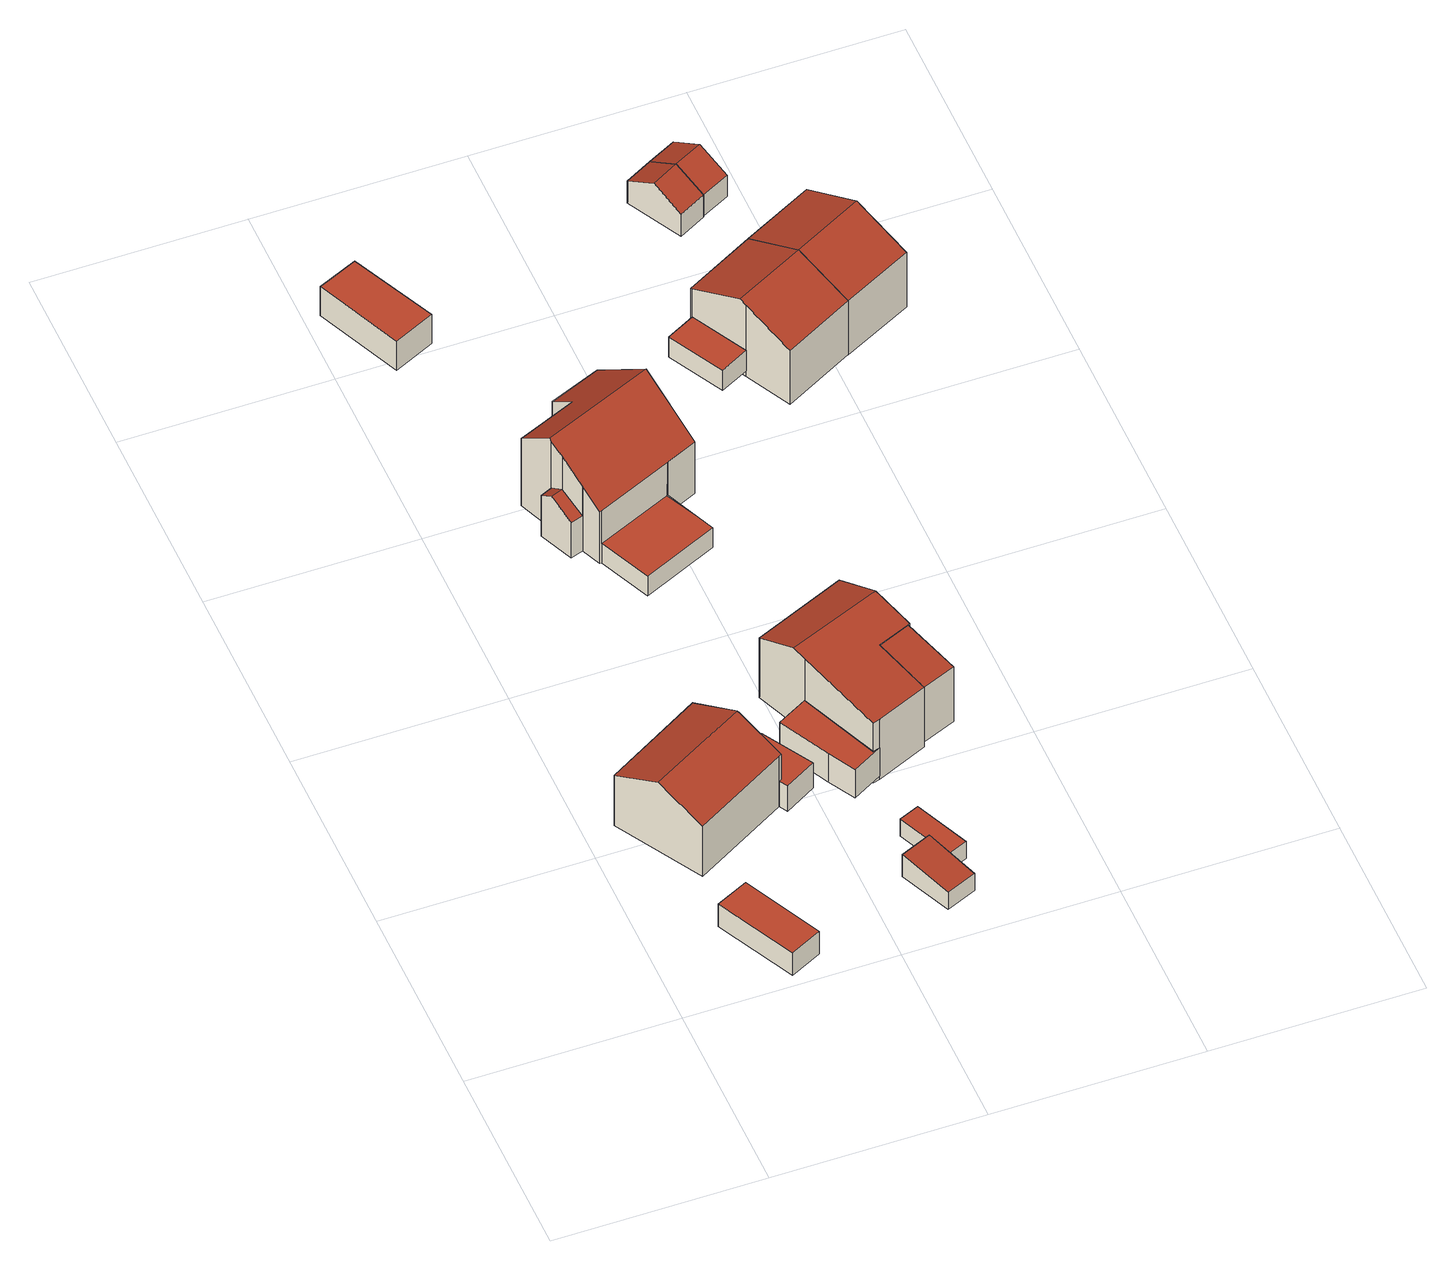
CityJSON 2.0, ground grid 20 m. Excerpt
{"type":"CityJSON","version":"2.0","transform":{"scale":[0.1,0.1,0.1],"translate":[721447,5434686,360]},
"CityObjects":{
"building1":{"type":"Building","attributes":{"Gemeindeschluessel":"09375181","HoeheDach":"364.475","HoeheGrund":"361.670","Methode":"1000","NiedrigsteTraufeDesGebaeudes":"364.475","Geometrietyp2DReferenz":"3000","measuredHeight":2.81,"function":"31001_2000","roofType":"1000"},"geometry":[{"type":"Solid","lod":"2","boundaries":[[[[0,1,2,3]],[[4,2,1,5]],[[6,0,3,7]],[[5,1,0,6]],[[7,3,2,4]],[[7,4,5,6]]]],"semantics":{"surfaces":[{"type":"RoofSurface","Dachneigung":"90.000","Dachorientierung":"-1.000","Flaeche":"29.436","Z_MAX":"2.805","Z_MAX_ASL":"364.475","Z_MIN":"2.805","Z_MIN_ASL":"364.475"},{"type":"WallSurface","Flaeche":"23.985","Z_MAX":"2.805","Z_MAX_ASL":"364.475","Z_MIN":"0.000","Z_MIN_ASL":"361.670"},{"type":"WallSurface","Flaeche":"23.992","Z_MAX":"2.805","Z_MAX_ASL":"364.475","Z_MIN":"0.000","Z_MIN_ASL":"361.670"},{"type":"WallSurface","Flaeche":"9.610","Z_MAX":"2.805","Z_MAX_ASL":"364.475","Z_MIN":"0.000","Z_MIN_ASL":"361.670"},{"type":"WallSurface","Flaeche":"9.700","Z_MAX":"2.805","Z_MAX_ASL":"364.475","Z_MIN":"0.000","Z_MIN_ASL":"361.670"},{"type":"GroundSurface","Flaeche":"29.436","Z_MAX":"0.000","Z_MAX_ASL":"361.670","Z_MIN":"0.000","Z_MIN_ASL":"361.670"}],"values":[[0,1,2,3,4,5]]}}]},
"building2":{"type":"Building","attributes":{"Gemeindeschluessel":"09375181","HoeheDach":"370.768","HoeheGrund":"362.450","Methode":"1000","NiedrigsteTraufeDesGebaeudes":"368.548","Geometrietyp2DReferenz":"3000","measuredHeight":8.32,"function":"31001_1000","roofType":"3100"},"address":[{"Country":"Germany","Locality":"Pettendorf","ThoroughfareName":"Jägerstraße 3"}],"geometry":[{"type":"Solid","lod":"2","boundaries":[[[[8,9,10,11]],[[12,13,14,15,16]],[[11,10,17,18]],[[19,14,13,20]],[[12,16,8,11,18,21]],[[16,15,9,8]],[[18,17,19,20,21]],[[17,10,9,15,14,19]],[[21,20,13,12]]]],"semantics":{"surfaces":[{"type":"WallSurface","Flaeche":"1.772","Z_MAX":"6.101","Z_MAX_ASL":"368.551","Z_MIN":"0.000","Z_MIN_ASL":"362.450"},{"type":"WallSurface","Flaeche":"35.995","Z_MAX":"8.318","Z_MAX_ASL":"370.768","Z_MIN":"0.000","Z_MIN_ASL":"362.450"},{"type":"WallSurface","Flaeche":"63.587","Z_MAX":"6.114","Z_MAX_ASL":"368.564","Z_MIN":"0.000","Z_MIN_ASL":"362.450"},{"type":"RoofSurface","Dachneigung":"65.182","Dachorientierung":"330.039","Flaeche":"56.537","Z_MAX":"8.318","Z_MAX_ASL":"370.768","Z_MIN":"6.110","Z_MIN_ASL":"368.560"},{"type":"GroundSurface","Flaeche":"102.546","Z_MAX":"0.000","Z_MAX_ASL":"362.450","Z_MIN":"0.000","Z_MIN_ASL":"362.450"},{"type":"WallSurface","Flaeche":"33.040","Z_MAX":"8.232","Z_MAX_ASL":"370.682","Z_MIN":"0.000","Z_MIN_ASL":"362.450"},{"type":"WallSurface","Flaeche":"68.836","Z_MAX":"8.318","Z_MAX_ASL":"370.768","Z_MIN":"0.000","Z_MIN_ASL":"362.450"},{"type":"RoofSurface","Dachneigung":"65.182","Dachorientierung":"150.039","Flaeche":"56.445","Z_MAX":"8.318","Z_MAX_ASL":"370.768","Z_MIN":"6.098","Z_MIN_ASL":"368.548"},{"type":"WallSurface","Flaeche":"65.763","Z_MAX":"6.110","Z_MAX_ASL":"368.560","Z_MIN":"0.000","Z_MIN_ASL":"362.450"}],"values":[[0,1,2,3,4,5,6,7,8]]}}]},
"building3":{"type":"Building","attributes":{"Gemeindeschluessel":"09375181","HoeheDach":"365.540","HoeheGrund":"362.440","Methode":"1000","NiedrigsteTraufeDesGebaeudes":"365.540","Geometrietyp2DReferenz":"3000","measuredHeight":3.1,"function":"31001_2000","roofType":"1000"},"geometry":[{"type":"Solid","lod":"2","boundaries":[[[[8,22,23,16]],[[24,25,26,11]],[[11,26,22,8]],[[27,28,25,24]],[[16,23,29,30]],[[22,26,25,28,29,23]],[[16,30,27,24,11,8]],[[30,29,28,27]]]],"semantics":{"surfaces":[{"type":"WallSurface","Flaeche":"14.295","Z_MAX":"3.100","Z_MAX_ASL":"365.540","Z_MIN":"0.000","Z_MIN_ASL":"362.440"},{"type":"WallSurface","Flaeche":"3.050","Z_MAX":"3.100","Z_MAX_ASL":"365.540","Z_MIN":"0.000","Z_MIN_ASL":"362.440"},{"type":"WallSurface","Flaeche":"0.901","Z_MAX":"3.100","Z_MAX_ASL":"365.540","Z_MIN":"0.000","Z_MIN_ASL":"362.440"},{"type":"WallSurface","Flaeche":"10.567","Z_MAX":"3.100","Z_MAX_ASL":"365.540","Z_MIN":"0.000","Z_MIN_ASL":"362.440"},{"type":"WallSurface","Flaeche":"9.679","Z_MAX":"3.100","Z_MAX_ASL":"365.540","Z_MIN":"0.000","Z_MIN_ASL":"362.440"},{"type":"RoofSurface","Dachneigung":"90.000","Dachorientierung":"-1.000","Flaeche":"17.731","Z_MAX":"3.100","Z_MAX_ASL":"365.540","Z_MIN":"3.100","Z_MIN_ASL":"365.540"},{"type":"GroundSurface","Flaeche":"17.731","Z_MAX":"0.000","Z_MAX_ASL":"362.440","Z_MIN":"0.000","Z_MIN_ASL":"362.440"},{"type":"WallSurface","Flaeche":"17.306","Z_MAX":"3.100","Z_MAX_ASL":"365.540","Z_MIN":"0.000","Z_MIN_ASL":"362.440"}],"values":[[0,1,2,3,4,5,6,7]]}}]},
"building4":{"type":"Building","attributes":{"Gemeindeschluessel":"09375181","HoeheDach":"363.657","HoeheGrund":"360.970","Methode":"1000","NiedrigsteTraufeDesGebaeudes":"363.074","Geometrietyp2DReferenz":"3000","measuredHeight":2.69,"function":"31001_2000","roofType":"1000"},"geometry":[{"type":"Solid","lod":"2","boundaries":[[[[31,32,33,34]],[[31,35,36,32]],[[34,37,35,31]],[[33,38,37,34]],[[32,36,38,33]],[[37,38,36,35]]]],"semantics":{"surfaces":[{"type":"GroundSurface","Flaeche":"17.729","Z_MAX":"0.000","Z_MAX_ASL":"360.970","Z_MIN":"0.000","Z_MIN_ASL":"360.970"},{"type":"WallSurface","Flaeche":"8.699","Z_MAX":"2.687","Z_MAX_ASL":"363.657","Z_MIN":"0.000","Z_MIN_ASL":"360.970"},{"type":"WallSurface","Flaeche":"13.162","Z_MAX":"2.687","Z_MAX_ASL":"363.657","Z_MIN":"0.000","Z_MIN_ASL":"360.970"},{"type":"WallSurface","Flaeche":"6.763","Z_MAX":"2.104","Z_MAX_ASL":"363.074","Z_MIN":"0.000","Z_MIN_ASL":"360.970"},{"type":"WallSurface","Flaeche":"13.168","Z_MAX":"2.687","Z_MAX_ASL":"363.657","Z_MIN":"0.000","Z_MIN_ASL":"360.970"},{"type":"RoofSurface","Dachneigung":"83.945","Dachorientierung":"157.115","Flaeche":"17.828","Z_MAX":"2.687","Z_MAX_ASL":"363.657","Z_MIN":"2.104","Z_MIN_ASL":"363.074"}],"values":[[0,1,2,3,4,5]]}}]},
"building5":{"type":"Building","attributes":{"Gemeindeschluessel":"09375181","HoeheDach":"368.190","HoeheGrund":"364.590","Methode":"2000","NiedrigsteTraufeDesGebaeudes":"368.190","Geometrietyp2DReferenz":"3000","measuredHeight":3.6,"function":"31001_2000","roofType":"1000","storeysAboveGround":1},"geometry":[{"type":"Solid","lod":"2","boundaries":[[[[39,40,41,42]],[[43,39,42,44]],[[44,45,46,43]],[[43,46,40,39]],[[42,41,45,44]],[[45,41,40,46]]]],"semantics":{"surfaces":[{"type":"WallSurface","Flaeche":"32.535","Z_MAX":"3.600","Z_MAX_ASL":"368.190","Z_MIN":"0.000","Z_MIN_ASL":"364.590"},{"type":"GroundSurface","Flaeche":"38.561","Z_MAX":"0.000","Z_MAX_ASL":"364.590","Z_MIN":"0.000","Z_MIN_ASL":"364.590"},{"type":"WallSurface","Flaeche":"32.580","Z_MAX":"3.600","Z_MAX_ASL":"368.190","Z_MIN":"0.000","Z_MIN_ASL":"364.590"},{"type":"WallSurface","Flaeche":"15.260","Z_MAX":"3.600","Z_MAX_ASL":"368.190","Z_MIN":"0.000","Z_MIN_ASL":"364.590"},{"type":"WallSurface","Flaeche":"15.439","Z_MAX":"3.600","Z_MAX_ASL":"368.190","Z_MIN":"0.000","Z_MIN_ASL":"364.590"},{"type":"RoofSurface","Dachneigung":"90.000","Dachorientierung":"-1.000","Flaeche":"38.561","Z_MAX":"3.600","Z_MAX_ASL":"368.190","Z_MIN":"3.600","Z_MIN_ASL":"368.190"}],"values":[[0,1,2,3,4,5]]}}]},
"building6":{"type":"Building","attributes":{"Gemeindeschluessel":"09375181","HoeheDach":"364.863","HoeheGrund":"361.430","Methode":"1000","NiedrigsteTraufeDesGebaeudes":"364.863","Geometrietyp2DReferenz":"3000","measuredHeight":3.43,"function":"31001_2000","roofType":"1000"},"geometry":[{"type":"Solid","lod":"2","boundaries":[[[[47,48,49,50]],[[50,51,52,53,54,47]],[[54,55,48,47]],[[51,56,57,52]],[[53,58,55,54]],[[56,49,48,55,58,57]],[[56,51,50,49]],[[52,57,58,53]]]],"semantics":{"surfaces":[{"type":"WallSurface","Flaeche":"19.041","Z_MAX":"3.433","Z_MAX_ASL":"364.863","Z_MIN":"0.000","Z_MIN_ASL":"361.430"},{"type":"GroundSurface","Flaeche":"25.117","Z_MAX":"0.000","Z_MAX_ASL":"361.430","Z_MIN":"0.000","Z_MIN_ASL":"361.430"},{"type":"WallSurface","Flaeche":"10.007","Z_MAX":"3.433","Z_MAX_ASL":"364.863","Z_MIN":"0.000","Z_MIN_ASL":"361.430"},{"type":"WallSurface","Flaeche":"28.725","Z_MAX":"3.433","Z_MAX_ASL":"364.863","Z_MIN":"0.000","Z_MIN_ASL":"361.430"},{"type":"WallSurface","Flaeche":"11.175","Z_MAX":"3.433","Z_MAX_ASL":"364.863","Z_MIN":"0.000","Z_MIN_ASL":"361.430"},{"type":"RoofSurface","Dachneigung":"90.000","Dachorientierung":"-1.000","Flaeche":"25.117","Z_MAX":"3.433","Z_MAX_ASL":"364.863","Z_MIN":"3.433","Z_MIN_ASL":"364.863"},{"type":"WallSurface","Flaeche":"11.285","Z_MAX":"3.433","Z_MAX_ASL":"364.863","Z_MIN":"0.000","Z_MIN_ASL":"361.430"},{"type":"WallSurface","Flaeche":"2.551","Z_MAX":"3.433","Z_MAX_ASL":"364.863","Z_MIN":"0.000","Z_MIN_ASL":"361.430"}],"values":[[0,1,2,3,4,5,6,7]]}}]},
"building7":{"type":"Building","attributes":{"Gemeindeschluessel":"09375181","HoeheDach":"362.792","HoeheGrund":"360.690","Methode":"3100","NiedrigsteTraufeDesGebaeudes":"362.792","Geometrietyp2DReferenz":"3000","measuredHeight":2.1,"function":"31001_2000","roofType":"1000"},"geometry":[{"type":"Solid","lod":"2","boundaries":[[[[59,60,61,62]],[[63,64,65,66]],[[63,66,59,62]],[[64,63,62,61]],[[66,65,60,59]],[[65,64,61,60]]]],"semantics":{"surfaces":[{"type":"GroundSurface","Flaeche":"12.218","Z_MAX":"0.000","Z_MAX_ASL":"360.690","Z_MIN":"0.000","Z_MIN_ASL":"360.690"},{"type":"RoofSurface","Dachneigung":"90.000","Dachorientierung":"-1.000","Flaeche":"12.218","Z_MAX":"2.102","Z_MAX_ASL":"362.792","Z_MIN":"2.102","Z_MIN_ASL":"362.792"},{"type":"WallSurface","Flaeche":"12.205","Z_MAX":"2.102","Z_MAX_ASL":"362.792","Z_MIN":"0.000","Z_MIN_ASL":"360.690"},{"type":"WallSurface","Flaeche":"4.503","Z_MAX":"2.102","Z_MAX_ASL":"362.792","Z_MIN":"0.000","Z_MIN_ASL":"360.690"},{"type":"WallSurface","Flaeche":"4.356","Z_MAX":"2.102","Z_MAX_ASL":"362.792","Z_MIN":"0.000","Z_MIN_ASL":"360.690"},{"type":"WallSurface","Flaeche":"12.169","Z_MAX":"2.102","Z_MAX_ASL":"362.792","Z_MIN":"0.000","Z_MIN_ASL":"360.690"}],"values":[[0,1,2,3,4,5]]}}]},
"building8":{"type":"Building","attributes":{"Gemeindeschluessel":"09375181","HoeheDach":"372.704","HoeheGrund":"361.700","Methode":"2000","NiedrigsteTraufeDesGebaeudes":"364.150","Geometrietyp2DReferenz":"3000","measuredHeight":11,"function":"31001_1000","roofType":"3100"},"address":[{"Country":"Germany","Locality":"Pettendorf","ThoroughfareName":"Jägerstraße 2"}],"geometry":[{"type":"Solid","lod":"2","boundaries":[[[[67,68,69,70,71,72]],[[73,74,75,76,77]],[[78,79,75,80,81,70,69,82,83,84]],[[85,86,87,88]],[[71,70,81,89]],[[90,91,89,92]],[[93,79,78,94]],[[95,96,94,78,84,97]],[[91,72,71,89]],[[92,89,81,80,98]],[[99,73,77,100,101]],[[67,72,91,90]],[[102,82,69,68]],[[77,76,93,100]],[[103,104,86,85]],[[95,97,104,103]],[[84,83,87,86,104,97]],[[98,80,75,74]],[[67,90,92,98,74,73,99,96,95,103,85,88,102,68]],[[76,75,79,93]],[[100,93,94,101]],[[99,101,94,96]],[[102,88,87,83,82]]]],"semantics":{"surfaces":[{"type":"WallSurface","Flaeche":"13.700","Z_MAX":"6.428","Z_MAX_ASL":"368.128","Z_MIN":"0.000","Z_MIN_ASL":"361.700"},{"type":"WallSurface","Flaeche":"5.397","Z_MAX":"8.016","Z_MAX_ASL":"369.716","Z_MIN":"0.000","Z_MIN_ASL":"361.700"},{"type":"RoofSurface","Dachneigung":"52.238","Dachorientierung":"156.836","Flaeche":"86.525","Z_MAX":"11.004","Z_MAX_ASL":"372.704","Z_MIN":"6.369","Z_MIN_ASL":"368.069"},{"type":"WallSurface","Flaeche":"34.178","Z_MAX":"6.410","Z_MAX_ASL":"368.110","Z_MIN":"0.000","Z_MIN_ASL":"361.700"},{"type":"WallSurface","Flaeche":"31.178","Z_MAX":"6.375","Z_MAX_ASL":"368.075","Z_MIN":"2.450","Z_MIN_ASL":"364.150"},{"type":"WallSurface","Flaeche":"13.430","Z_MAX":"2.450","Z_MAX_ASL":"364.150","Z_MIN":"0.000","Z_MIN_ASL":"361.700"},{"type":"WallSurface","Flaeche":"6.164","Z_MAX":"10.846","Z_MAX_ASL":"372.546","Z_MIN":"5.009","Z_MIN_ASL":"366.709"},{"type":"WallSurface","Flaeche":"36.193","Z_MAX":"11.004","Z_MAX_ASL":"372.704","Z_MIN":"0.000","Z_MIN_ASL":"361.700"},{"type":"RoofSurface","Dachneigung":"90.000","Dachorientierung":"-1.000","Flaeche":"43.206","Z_MAX":"2.450","Z_MAX_ASL":"364.150","Z_MIN":"2.450","Z_MIN_ASL":"364.150"},{"type":"WallSurface","Flaeche":"0.830","Z_MAX":"6.375","Z_MAX_ASL":"368.075","Z_MIN":"0.000","Z_MIN_ASL":"361.700"},{"type":"WallSurface","Flaeche":"18.798","Z_MAX":"5.800","Z_MAX_ASL":"367.500","Z_MIN":"0.000","Z_MIN_ASL":"361.700"},{"type":"WallSurface","Flaeche":"19.461","Z_MAX":"2.450","Z_MAX_ASL":"364.150","Z_MIN":"0.000","Z_MIN_ASL":"361.700"},{"type":"WallSurface","Flaeche":"21.825","Z_MAX":"6.444","Z_MAX_ASL":"368.144","Z_MIN":"0.000","Z_MIN_ASL":"361.700"},{"type":"RoofSurface","Dachneigung":"57.518","Dachorientierung":"156.851","Flaeche":"3.514","Z_MAX":"5.800","Z_MAX_ASL":"367.500","Z_MIN":"4.265","Z_MIN_ASL":"365.965"},{"type":"WallSurface","Flaeche":"17.668","Z_MAX":"8.272","Z_MAX_ASL":"369.972","Z_MIN":"0.000","Z_MIN_ASL":"361.700"},{"type":"WallSurface","Flaeche":"50.950","Z_MAX":"8.274","Z_MAX_ASL":"369.974","Z_MIN":"0.000","Z_MIN_ASL":"361.700"},{"type":"RoofSurface","Dachneigung":"52.238","Dachorientierung":"336.836","Flaeche":"67.535","Z_MAX":"11.004","Z_MAX_ASL":"372.704","Z_MIN":"6.408","Z_MIN_ASL":"368.108"},{"type":"WallSurface","Flaeche":"15.269","Z_MAX":"8.016","Z_MAX_ASL":"369.716","Z_MIN":"0.000","Z_MIN_ASL":"361.700"},{"type":"GroundSurface","Flaeche":"169.483","Z_MAX":"0.000","Z_MAX_ASL":"361.700","Z_MIN":"0.000","Z_MIN_ASL":"361.700"},{"type":"WallSurface","Flaeche":"9.445","Z_MAX":"9.883","Z_MAX_ASL":"371.583","Z_MIN":"4.265","Z_MIN_ASL":"365.965"},{"type":"RoofSurface","Dachneigung":"57.509","Dachorientierung":"336.804","Flaeche":"1.802","Z_MAX":"5.800","Z_MAX_ASL":"367.500","Z_MIN":"5.009","Z_MIN_ASL":"366.709"},{"type":"WallSurface","Flaeche":"6.124","Z_MAX":"5.011","Z_MAX_ASL":"366.711","Z_MIN":"0.000","Z_MIN_ASL":"361.700"},{"type":"WallSurface","Flaeche":"102.990","Z_MAX":"11.004","Z_MAX_ASL":"372.704","Z_MIN":"0.000","Z_MIN_ASL":"361.700"}],"values":[[0,1,2,3,4,5,6,7,8,9,10,11,12,13,14,15,16,17,18,19,20,21,22]]}}]},
"building9":{"type":"Building","attributes":{"Gemeindeschluessel":"09375181","HoeheDach":"370.380","HoeheGrund":"361.040","Methode":"2000","NiedrigsteTraufeDesGebaeudes":"368.380","Geometrietyp2DReferenz":"3000","measuredHeight":9.34,"function":"31001_1000","roofType":"3100"},"address":[{"Country":"Germany","Locality":"Pettendorf","ThoroughfareName":"Jägerstraße 1"}],"geometry":[{"type":"Solid","lod":"2","boundaries":[[[[105,106,107,108]],[[109,110,111,112]],[[113,114,115,116]],[[112,111,117,106,105]],[[108,107,114,113]],[[118,119,120,115,114,107,106,117,121]],[[122,118,121,110,109]],[[116,115,120,123]],[[123,120,119,124]],[[121,117,111,110]],[[124,119,118,122]],[[112,105,108,113,116,123,124,122,109]]]],"semantics":{"surfaces":[{"type":"WallSurface","Flaeche":"1.100","Z_MAX":"8.478","Z_MAX_ASL":"369.518","Z_MIN":"0.000","Z_MIN_ASL":"361.040"},{"type":"WallSurface","Flaeche":"70.586","Z_MAX":"7.387","Z_MAX_ASL":"368.427","Z_MIN":"0.000","Z_MIN_ASL":"361.040"},{"type":"WallSurface","Flaeche":"42.874","Z_MAX":"8.470","Z_MAX_ASL":"369.510","Z_MIN":"0.000","Z_MIN_ASL":"361.040"},{"type":"WallSurface","Flaeche":"73.625","Z_MAX":"9.340","Z_MAX_ASL":"370.380","Z_MIN":"0.000","Z_MIN_ASL":"361.040"},{"type":"WallSurface","Flaeche":"28.686","Z_MAX":"8.477","Z_MAX_ASL":"369.517","Z_MIN":"0.000","Z_MIN_ASL":"361.040"},{"type":"RoofSurface","Dachneigung":"78.294","Dachorientierung":"157.694","Flaeche":"74.796","Z_MAX":"9.340","Z_MAX_ASL":"370.380","Z_MIN":"7.346","Z_MIN_ASL":"368.386"},{"type":"WallSurface","Flaeche":"47.339","Z_MAX":"9.340","Z_MAX_ASL":"370.380","Z_MIN":"0.000","Z_MIN_ASL":"361.040"},{"type":"WallSurface","Flaeche":"39.572","Z_MAX":"7.347","Z_MAX_ASL":"368.387","Z_MIN":"0.000","Z_MIN_ASL":"361.040"},{"type":"WallSurface","Flaeche":"5.458","Z_MAX":"7.347","Z_MAX_ASL":"368.387","Z_MIN":"0.000","Z_MIN_ASL":"361.040"},{"type":"RoofSurface","Dachneigung":"65.475","Dachorientierung":"337.709","Flaeche":"45.642","Z_MAX":"9.340","Z_MAX_ASL":"370.380","Z_MIN":"7.340","Z_MIN_ASL":"368.380"},{"type":"WallSurface","Flaeche":"68.730","Z_MAX":"9.081","Z_MAX_ASL":"370.121","Z_MIN":"0.000","Z_MIN_ASL":"361.040"},{"type":"GroundSurface","Flaeche":"114.762","Z_MAX":"0.000","Z_MAX_ASL":"361.040","Z_MIN":"0.000","Z_MIN_ASL":"361.040"}],"values":[[0,1,2,3,4,5,6,7,8,9,10,11]]}}]},
"building10":{"type":"Building","attributes":{"Gemeindeschluessel":"09375181","HoeheDach":"369.511","HoeheGrund":"361.590","Methode":"2000","NiedrigsteTraufeDesGebaeudes":"368.361","Geometrietyp2DReferenz":"3000","measuredHeight":7.92,"function":"31001_2463","roofType":"2100"},"geometry":[{"type":"Solid","lod":"2","boundaries":[[[[125,114,107,126]],[[127,115,114,125]],[[126,107,128,129]],[[129,128,115,127]],[[125,126,129,127]],[[115,128,107,114]]]],"semantics":{"surfaces":[{"type":"WallSurface","Flaeche":"26.804","Z_MAX":"7.921","Z_MAX_ASL":"369.511","Z_MIN":"0.000","Z_MIN_ASL":"361.590"},{"type":"WallSurface","Flaeche":"39.806","Z_MAX":"7.914","Z_MAX_ASL":"369.504","Z_MIN":"0.000","Z_MIN_ASL":"361.590"},{"type":"WallSurface","Flaeche":"40.056","Z_MAX":"7.921","Z_MAX_ASL":"369.511","Z_MIN":"0.000","Z_MIN_ASL":"361.590"},{"type":"WallSurface","Flaeche":"23.283","Z_MAX":"6.771","Z_MAX_ASL":"368.361","Z_MIN":"0.000","Z_MIN_ASL":"361.590"},{"type":"GroundSurface","Flaeche":"18.550","Z_MAX":"0.000","Z_MAX_ASL":"361.590","Z_MIN":"0.000","Z_MIN_ASL":"361.590"},{"type":"RoofSurface","Dachneigung":"78.091","Dachorientierung":"157.701","Flaeche":"18.958","Z_MAX":"7.921","Z_MAX_ASL":"369.511","Z_MIN":"6.771","Z_MIN_ASL":"368.361"}],"values":[[0,1,2,3,4,5]]}}]},
"building11":{"type":"Building","attributes":{"Gemeindeschluessel":"09375181","HoeheDach":"365.974","HoeheGrund":"363.500","Methode":"1000","NiedrigsteTraufeDesGebaeudes":"365.974","Geometrietyp2DReferenz":"3000","measuredHeight":2.47,"function":"31001_2000","roofType":"1000"},"geometry":[{"type":"Solid","lod":"2","boundaries":[[[[130,131,132,133]],[[134,135,136,137]],[[137,130,133,134]],[[136,131,130,137]],[[134,133,132,135]],[[135,132,131,136]]]],"semantics":{"surfaces":[{"type":"RoofSurface","Dachneigung":"90.000","Dachorientierung":"-1.000","Flaeche":"17.875","Z_MAX":"2.474","Z_MAX_ASL":"365.974","Z_MIN":"2.474","Z_MIN_ASL":"365.974"},{"type":"GroundSurface","Flaeche":"17.875","Z_MAX":"0.000","Z_MAX_ASL":"363.500","Z_MIN":"0.000","Z_MIN_ASL":"363.500"},{"type":"WallSurface","Flaeche":"14.802","Z_MAX":"2.474","Z_MAX_ASL":"365.974","Z_MIN":"0.000","Z_MIN_ASL":"363.500"},{"type":"WallSurface","Flaeche":"7.340","Z_MAX":"2.474","Z_MAX_ASL":"365.974","Z_MIN":"0.000","Z_MIN_ASL":"363.500"},{"type":"WallSurface","Flaeche":"7.404","Z_MAX":"2.474","Z_MAX_ASL":"365.974","Z_MIN":"0.000","Z_MIN_ASL":"363.500"},{"type":"WallSurface","Flaeche":"14.881","Z_MAX":"2.474","Z_MAX_ASL":"365.974","Z_MIN":"0.000","Z_MIN_ASL":"363.500"}],"values":[[0,1,2,3,4,5]]}}]},
"building12":{"type":"Building","attributes":{"Gemeindeschluessel":"09375181","HoeheDach":"371.870","HoeheGrund":"362.810","Methode":"2000","NiedrigsteTraufeDesGebaeudes":"369.381","Geometrietyp2DReferenz":"3000","measuredHeight":9.06,"function":"31001_1000","roofType":"3100"},"address":[{"Country":"Germany","Locality":"Pettendorf","ThoroughfareName":"Heidegasse 6"}],"geometry":[{"type":"Solid","lod":"2","boundaries":[[[[138,139,140,141]],[[140,139,142,143,144]],[[145,142,139,138]],[[141,140,144,146,147]],[[147,146,148,149]],[[149,148,150,151]],[[151,150,143,142,145]],[[146,144,143,150,148]],[[151,145,138,141,147,149]]]],"semantics":{"surfaces":[{"type":"WallSurface","Flaeche":"37.805","Z_MAX":"8.767","Z_MAX_ASL":"371.577","Z_MIN":"0.000","Z_MIN_ASL":"362.810"},{"type":"RoofSurface","Dachneigung":"65.999","Dachorientierung":"154.611","Flaeche":"46.653","Z_MAX":"9.060","Z_MAX_ASL":"371.870","Z_MIN":"6.572","Z_MIN_ASL":"369.382"},{"type":"WallSurface","Flaeche":"50.124","Z_MAX":"6.572","Z_MAX_ASL":"369.382","Z_MIN":"0.000","Z_MIN_ASL":"362.810"},{"type":"WallSurface","Flaeche":"47.989","Z_MAX":"9.060","Z_MAX_ASL":"371.870","Z_MIN":"0.000","Z_MIN_ASL":"362.810"},{"type":"WallSurface","Flaeche":"1.574","Z_MAX":"6.676","Z_MAX_ASL":"369.486","Z_MIN":"0.000","Z_MIN_ASL":"362.810"},{"type":"WallSurface","Flaeche":"50.031","Z_MAX":"6.573","Z_MAX_ASL":"369.383","Z_MIN":"0.000","Z_MIN_ASL":"362.810"},{"type":"WallSurface","Flaeche":"87.335","Z_MAX":"9.060","Z_MAX_ASL":"371.870","Z_MIN":"0.000","Z_MIN_ASL":"362.810"},{"type":"RoofSurface","Dachneigung":"65.999","Dachorientierung":"334.611","Flaeche":"46.663","Z_MAX":"9.060","Z_MAX_ASL":"371.870","Z_MIN":"6.571","Z_MIN_ASL":"369.381"},{"type":"GroundSurface","Flaeche":"85.247","Z_MAX":"0.000","Z_MAX_ASL":"362.810","Z_MIN":"0.000","Z_MIN_ASL":"362.810"}],"values":[[0,1,2,3,4,5,6,7,8]]}}]},
"building13":{"type":"Building","attributes":{"Gemeindeschluessel":"09375181","HoeheDach":"368.022","HoeheGrund":"363.640","Methode":"1000","NiedrigsteTraufeDesGebaeudes":"366.283","Geometrietyp2DReferenz":"3000","measuredHeight":4.38,"function":"31001_2000","roofType":"3100"},"geometry":[{"type":"Solid","lod":"2","boundaries":[[[[152,153,154,155,156]],[[157,155,154,158]],[[159,160,153,152]],[[158,154,153,160]],[[156,155,157,161]],[[152,156,161,159]],[[161,157,158,160,159]]]],"semantics":{"surfaces":[{"type":"WallSurface","Flaeche":"21.070","Z_MAX":"4.382","Z_MAX_ASL":"368.022","Z_MIN":"0.000","Z_MIN_ASL":"363.640"},{"type":"RoofSurface","Dachneigung":"59.892","Dachorientierung":"152.294","Flaeche":"10.398","Z_MAX":"4.382","Z_MAX_ASL":"368.022","Z_MIN":"2.643","Z_MIN_ASL":"366.283"},{"type":"WallSurface","Flaeche":"7.912","Z_MAX":"2.645","Z_MAX_ASL":"366.285","Z_MIN":"0.000","Z_MIN_ASL":"363.640"},{"type":"RoofSurface","Dachneigung":"59.889","Dachorientierung":"332.278","Flaeche":"10.374","Z_MAX":"4.382","Z_MAX_ASL":"368.022","Z_MIN":"2.643","Z_MIN_ASL":"366.283"},{"type":"WallSurface","Flaeche":"7.935","Z_MAX":"2.643","Z_MAX_ASL":"366.283","Z_MIN":"0.000","Z_MIN_ASL":"363.640"},{"type":"GroundSurface","Flaeche":"17.973","Z_MAX":"0.000","Z_MAX_ASL":"363.640","Z_MIN":"0.000","Z_MIN_ASL":"363.640"},{"type":"WallSurface","Flaeche":"21.055","Z_MAX":"4.382","Z_MAX_ASL":"368.022","Z_MIN":"0.000","Z_MIN_ASL":"363.640"}],"values":[[0,1,2,3,4,5,6]]}}]},
"building14":{"type":"Building","attributes":{"Gemeindeschluessel":"09375181","HoeheDach":"368.018","HoeheGrund":"363.730","Methode":"1000","NiedrigsteTraufeDesGebaeudes":"366.285","Geometrietyp2DReferenz":"3000","measuredHeight":4.29,"function":"31001_2000","roofType":"3100"},"geometry":[{"type":"Solid","lod":"2","boundaries":[[[[162,163,155,164]],[[165,153,166,167]],[[167,162,164,165]],[[154,168,166,153]],[[155,163,168,154]],[[167,166,168,163,162]],[[164,155,154,153,165]]]],"semantics":{"surfaces":[{"type":"WallSurface","Flaeche":"7.669","Z_MAX":"2.555","Z_MAX_ASL":"366.285","Z_MIN":"0.000","Z_MIN_ASL":"363.730"},{"type":"WallSurface","Flaeche":"7.667","Z_MAX":"2.555","Z_MAX_ASL":"366.285","Z_MIN":"0.000","Z_MIN_ASL":"363.730"},{"type":"GroundSurface","Flaeche":"18.001","Z_MAX":"0.000","Z_MAX_ASL":"363.730","Z_MIN":"0.000","Z_MIN_ASL":"363.730"},{"type":"RoofSurface","Dachneigung":"59.981","Dachorientierung":"332.291","Flaeche":"10.396","Z_MAX":"4.288","Z_MAX_ASL":"368.018","Z_MIN":"2.555","Z_MIN_ASL":"366.285"},{"type":"RoofSurface","Dachneigung":"59.977","Dachorientierung":"152.282","Flaeche":"10.396","Z_MAX":"4.288","Z_MAX_ASL":"368.018","Z_MIN":"2.555","Z_MIN_ASL":"366.285"},{"type":"WallSurface","Flaeche":"20.521","Z_MAX":"4.288","Z_MAX_ASL":"368.018","Z_MIN":"0.000","Z_MIN_ASL":"363.730"},{"type":"WallSurface","Flaeche":"20.525","Z_MAX":"4.288","Z_MAX_ASL":"368.018","Z_MIN":"0.000","Z_MIN_ASL":"363.730"}],"values":[[0,1,2,3,4,5,6]]}}]},
"building15":{"type":"Building","attributes":{"Gemeindeschluessel":"09375181","HoeheDach":"371.870","HoeheGrund":"362.680","Methode":"2000","NiedrigsteTraufeDesGebaeudes":"369.379","Geometrietyp2DReferenz":"3000","measuredHeight":9.19,"function":"31001_1000","roofType":"3100"},"address":[{"Country":"Germany","Locality":"Pettendorf","ThoroughfareName":"Heidegasse 8"}],"geometry":[{"type":"Solid","lod":"2","boundaries":[[[[169,170,171,172,173]],[[173,172,142,174]],[[142,172,171,143]],[[174,142,143,150,175]],[[175,150,170,169]],[[169,173,174,175]],[[143,171,170,150]]]],"semantics":{"surfaces":[{"type":"WallSurface","Flaeche":"88.849","Z_MAX":"9.190","Z_MAX_ASL":"371.870","Z_MIN":"0.000","Z_MIN_ASL":"362.680"},{"type":"WallSurface","Flaeche":"50.476","Z_MAX":"6.703","Z_MAX_ASL":"369.383","Z_MIN":"0.000","Z_MIN_ASL":"362.680"},{"type":"RoofSurface","Dachneigung":"65.999","Dachorientierung":"154.625","Flaeche":"46.106","Z_MAX":"9.190","Z_MAX_ASL":"371.870","Z_MIN":"6.699","Z_MIN_ASL":"369.379"},{"type":"WallSurface","Flaeche":"88.788","Z_MAX":"9.190","Z_MAX_ASL":"371.870","Z_MIN":"0.000","Z_MIN_ASL":"362.680"},{"type":"WallSurface","Flaeche":"50.516","Z_MAX":"6.702","Z_MAX_ASL":"369.382","Z_MIN":"0.000","Z_MIN_ASL":"362.680"},{"type":"GroundSurface","Flaeche":"84.227","Z_MAX":"0.000","Z_MAX_ASL":"362.680","Z_MIN":"0.000","Z_MIN_ASL":"362.680"},{"type":"RoofSurface","Dachneigung":"66.000","Dachorientierung":"334.625","Flaeche":"46.092","Z_MAX":"9.190","Z_MAX_ASL":"371.870","Z_MIN":"6.702","Z_MIN_ASL":"369.382"}],"values":[[0,1,2,3,4,5,6]]}}]}
},
"vertices":[
[102,3,45],[132,18,45],[95,94,45],[64,79,45],[95,94,17],[132,18,17],[102,3,17],[64,79,17],
[164,186,24],[164,186,85],[161,184,86],[161,184,24],[116,269,24],[116,269,86],[140,227,108],[141,226,107],[141,226,24],[71,132,86],[71,132,24],[47,174,108],[23,215,86],[23,215,24],
[164,186,55],[141,226,55],[166,176,24],[166,176,55],[161,184,55],[196,193,24],[196,193,55],[168,241,55],[168,241,24],
[233,82,10],[263,95,10],[284,44,10],[255,32,10],[233,82,37],[263,95,37],[255,32,31],[284,44,31],
[40,856,46],[40,856,82],[78,774,82],[78,774,46],[2,839,46],[39,756,46],[39,756,82],[2,839,82],
[214,204,14],[214,204,49],[189,253,49],[189,253,14],[218,269,14],[250,192,14],[257,194,14],[228,178,14],[228,178,49],[218,269,49],[250,192,49],[257,194,49],
[250,129,7],[269,137,7],[292,84,7],[273,76,7],[273,76,28],[292,84,28],[269,137,28],[250,129,28],
[222,491,17],[200,541,17],[200,541,81],[201,541,81],[201,541,41],[222,491,41],[106,524,17],[118,528,17],[118,528,97],[118,528,60],[106,524,60],[103,562,125],[108,550,116],[126,509,81],[128,509,81],[231,555,81],[208,609,127],[103,564,127],[136,643,17],[136,643,81],[185,663,81],[185,663,17],[128,509,41],[150,459,17],[150,459,41],[128,509,17],[108,550,75],[103,562,67],[89,596,17],[103,562,17],[89,596,100],[126,509,17],[92,557,17],[97,546,75],[92,557,67],[231,555,17],[145,620,17],[145,620,100],
[318,279,10],[318,279,95],[316,278,95],[316,278,10],[197,320,10],[197,320,84],[285,358,84],[285,358,10],[285,265,10],[285,265,95],[306,215,84],[306,215,10],[302,317,104],[218,269,101],[250,192,84],[257,194,84],[213,281,104],[218,269,10],[257,194,10],[250,192,10],
[285,265,16],[316,278,16],[306,215,16],[338,228,84],[338,228,16],
[291,642,60],[318,656,60],[290,709,60],[263,695,60],[263,695,35],[290,709,35],[318,656,35],[291,642,35],
[341,612,28],[341,612,94],[318,656,116],[318,656,28],[408,648,94],[382,697,119],[315,662,119],[408,648,28],[290,709,95],[290,709,28],[289,711,94],[289,711,28],[356,747,94],[356,747,28],
[322,888,36],[322,888,63],[336,862,80],[350,835,63],[350,835,36],[324,821,63],[310,848,80],[296,874,36],[296,874,63],[324,821,36],
[377,849,37],[377,849,63],[350,835,37],[322,888,37],[349,902,63],[349,902,37],[363,876,80],
[423,782,27],[423,782,94],[449,732,119],[475,682,94],[475,682,27],[408,648,27],[356,747,27]
]}
